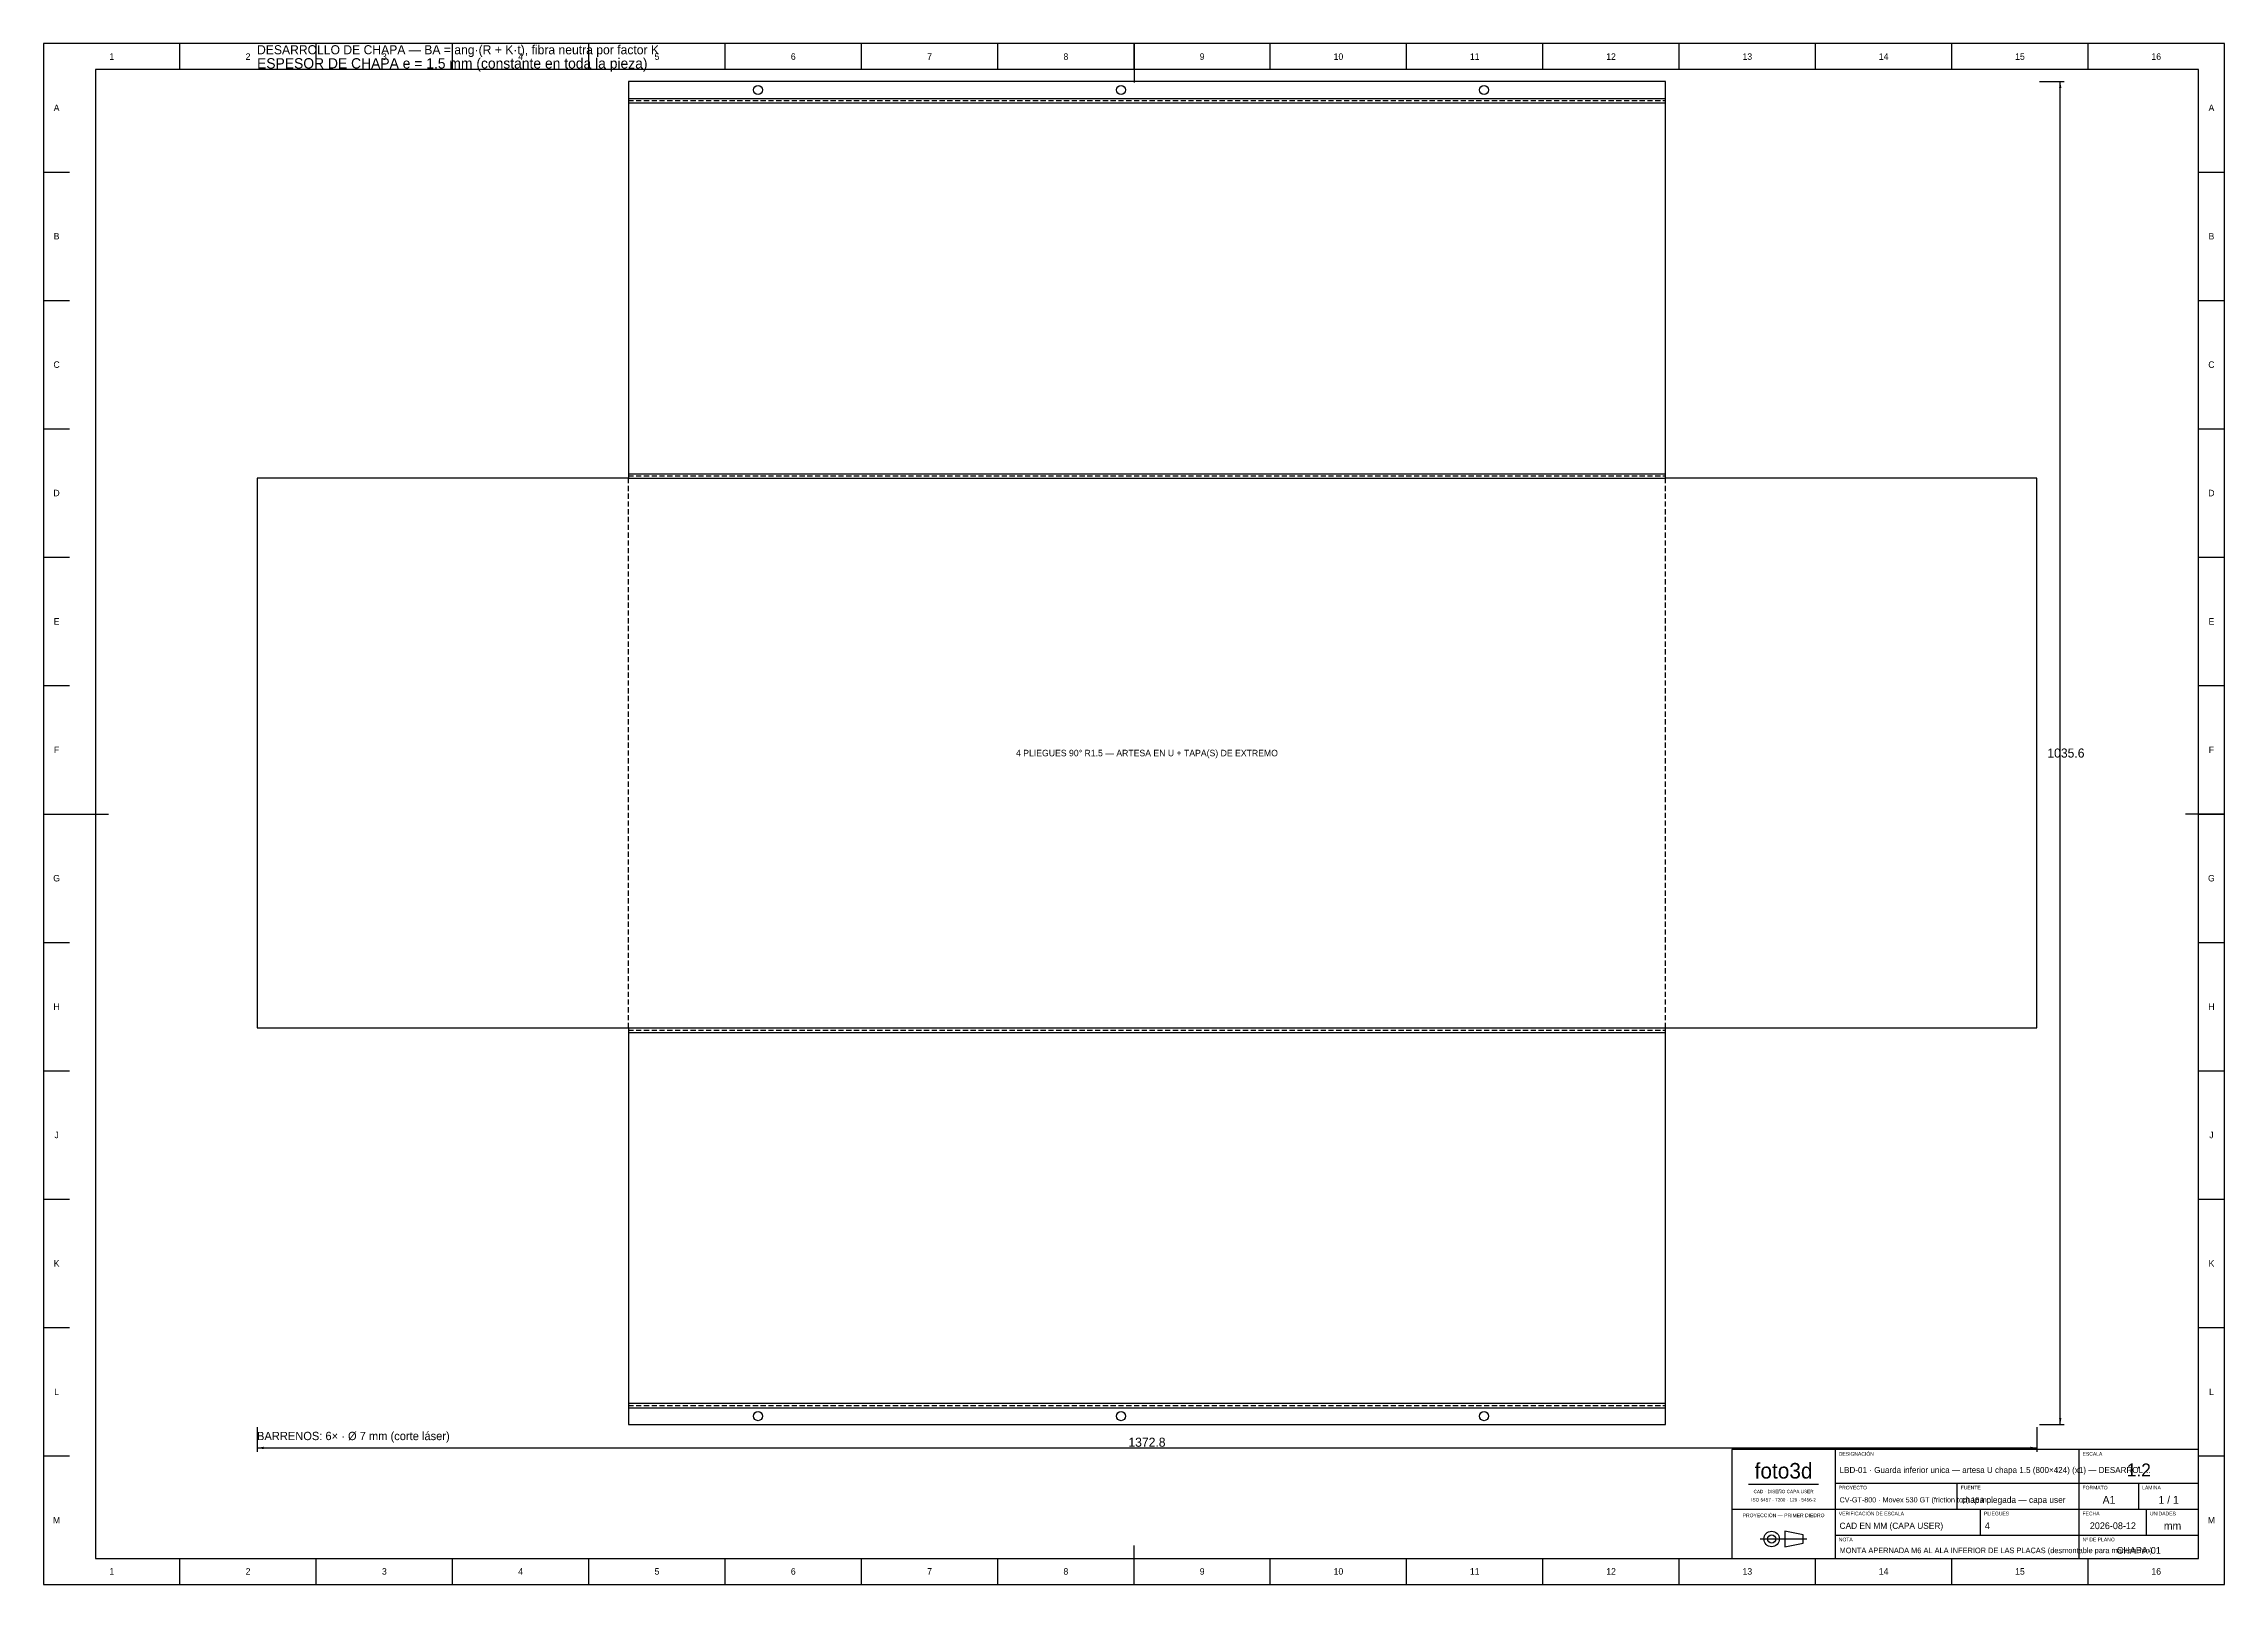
# Model space of a CAD drawing. Extents: x 0 to 1682, y 0 to 1188.
import ezdxf
from ezdxf.enums import TextEntityAlignment as Align

# ---------------------------------------------------------------- set-up
doc = ezdxf.new("R2010")
doc.units = 0
doc.linetypes.add('DASHED', pattern=[6, 4, -2])
for name, color, linetype in [('COTAS', 7, 'CONTINUOUS'), ('FINA', 7, 'CONTINUOUS'), ('NORMA', 7, 'CONTINUOUS'), ('PLIEGUE', 1, 'DASHED'), ('TEXTO', 7, 'CONTINUOUS'), ('VISIBLE', 7, 'CONTINUOUS')]:
    doc.layers.add(name, color=color, linetype=linetype)

msp = doc.modelspace()

# ---------------------------------------------------------------- linework, layer by layer
at = {"layer": 'COTAS'}
for p, q in [((1539.39, 1158.785), (1558.39, 1158.785)), ((1555.39, 123.215), (1555.39, 1158.785)), ((164.61, 121.215), (164.61, 102.215)), ((1537.39, 121.215), (1537.39, 102.215)), ((1539.39, 123.215), (1558.39, 123.215)), ((164.61, 105.215), (1537.39, 105.215))]:
    msp.add_line(p, q, dxfattribs=at)
for points in [[(1555.39, 1158.785), (1556.29, 1153.785), (1554.49, 1153.785)], [(1555.39, 123.215), (1556.29, 128.215), (1554.49, 128.215)], [(164.61, 105.215), (169.61, 106.115), (169.61, 104.315)], [(1537.39, 105.215), (1532.39, 106.115), (1532.39, 104.315)]]:
    msp.add_solid(points, dxfattribs=at)
at = {"layer": 'FINA'}
for p, q in [((1682, 1188), (0, 1188)), ((0, 1188), (0, 0)), ((105.125, 1168), (105.125, 1188)), ((210.25, 1168), (210.25, 1188)), ((315.375, 1168), (315.375, 1188)), ((420.5, 1168), (420.5, 1188)), ((525.625, 1168), (525.625, 1188)), ((630.75, 1168), (630.75, 1188)), ((735.875, 1168), (735.875, 1188)), ((841, 1168), (841, 1188)), ((946.125, 1168), (946.125, 1188)), ((1051.25, 1168), (1051.25, 1188)), ((1156.375, 1168), (1156.375, 1188)), ((1261.5, 1168), (1261.5, 1188)), ((1366.625, 1168), (1366.625, 1188)), ((1471.75, 1168), (1471.75, 1188)), ((1576.875, 1168), (1576.875, 1188)), ((1682, 0), (1682, 1188)), ((451, 1145.785), (1251, 1145.785)), ((451, 1142.395), (1251, 1142.395)), ((0, 1089), (20, 1089)), ((1662, 1089), (1682, 1089)), ((0, 990), (20, 990)), ((1662, 990), (1682, 990)), ((0, 891), (20, 891)), ((1662, 891), (1682, 891)), ((451, 856.395), (1251, 856.395)), ((451, 853.005), (1251, 853.005)), ((0, 792), (20, 792)), ((1662, 792), (1682, 792)), ((0, 693), (20, 693)), ((1662, 693), (1682, 693)), ((0, 594), (20, 594)), ((1662, 594), (1682, 594)), ((0, 495), (20, 495)), ((1662, 495), (1682, 495)), ((451, 429.005), (1251, 429.005)), ((451, 425.605), (1251, 425.605)), ((0, 396), (20, 396)), ((1662, 396), (1682, 396)), ((0, 297), (20, 297)), ((1662, 297), (1682, 297)), ((0, 198), (20, 198)), ((1662, 198), (1682, 198)), ((451, 139.605), (1251, 139.605)), ((451, 136.215), (1251, 136.215)), ((0, 99), (20, 99)), ((1662, 99), (1682, 99)), ((1315, 77.2), (1369, 77.2)), ((1382, 78), (1570, 78)), ((1476, 58), (1476, 78)), ((1570, 78), (1662, 78)), ((1616, 58), (1616, 78)), ((1302, 58), (1382, 58)), ((1382, 58), (1570, 58)), ((1494, 38), (1494, 58)), ((1570, 58), (1662, 58)), ((1622, 38), (1622, 58)), ((1324.06, 35), (1359.94, 35)), ((1382, 38), (1570, 38)), ((1570, 38), (1662, 38)), ((105.125, 0), (105.125, 20)), ((210.25, 0), (210.25, 20)), ((315.375, 0), (315.375, 20)), ((420.5, 0), (420.5, 20)), ((525.625, 0), (525.625, 20)), ((630.75, 0), (630.75, 20)), ((735.875, 0), (735.875, 20)), ((841, 0), (841, 20)), ((946.125, 0), (946.125, 20)), ((1051.25, 0), (1051.25, 20)), ((1156.375, 0), (1156.375, 20)), ((1261.5, 0), (1261.5, 20)), ((1366.625, 0), (1366.625, 20)), ((1471.75, 0), (1471.75, 20)), ((1576.875, 0), (1576.875, 20)), ((0, 0), (1682, 0))]:
    msp.add_line(p, q, dxfattribs=at)
at = {"layer": 'NORMA'}
for p, q in [((841, 1188), (841, 1158)), ((1662, 1168), (40, 1168)), ((40, 1168), (40, 20)), ((1662, 20), (1662, 1168)), ((0, 594), (50, 594)), ((1682, 594), (1652, 594)), ((1662, 104), (1302, 104)), ((1302, 104), (1302, 20)), ((1382, 20), (1382, 104)), ((1570, 20), (1570, 104)), ((1662, 20), (1662, 104)), ((40, 20), (1662, 20)), ((841, 0), (841, 30)), ((1302, 20), (1662, 20))]:
    msp.add_line(p, q, dxfattribs=at)
at = {"layer": 'PLIEGUE'}
for p, q in [((451, 1144.095), (1251, 1144.095)), ((451, 854.695), (1251, 854.695)), ((451, 429.005), (451, 853.005)), ((1251, 429.005), (1251, 853.005)), ((451, 427.305), (1251, 427.305)), ((451, 137.915), (1251, 137.915))]:
    msp.add_line(p, q, dxfattribs=at)
at = {"layer": 'TEXTO'}
for p, q in [((1357.18, 38.22), (1342.92, 40.98)), ((1342.92, 40.98), (1342.92, 29.02)), ((1357.18, 31.78), (1357.18, 38.22)), ((1342.92, 29.02), (1357.18, 31.78))]:
    msp.add_line(p, q, dxfattribs=at)
for radius in [5.98, 3.22]:
    msp.add_circle((1332.8, 35), radius, dxfattribs=at)
at = {"layer": 'VISIBLE'}
for p, q in [((1251, 1158.785), (451, 1158.785)), ((451, 1158.785), (451, 853.005)), ((1251, 853.005), (1251, 1158.785)), ((451, 853.005), (164.61, 853.005)), ((164.61, 853.005), (164.61, 429.005)), ((1537.39, 853.005), (1251, 853.005)), ((1537.39, 429.005), (1537.39, 853.005)), ((164.61, 429.005), (451, 429.005)), ((451, 429.005), (451, 123.215)), ((1251, 123.215), (1251, 429.005)), ((1251, 429.005), (1537.39, 429.005)), ((451, 123.215), (1251, 123.215)), ((451, 123.215), (451, 123.215))]:
    msp.add_line(p, q, dxfattribs=at)
for centre in [(551, 1152.285), (831, 1152.285), (1111, 1152.285), (551, 129.715), (831, 129.715), (1111, 129.715)]:
    msp.add_circle(centre, 3.5, dxfattribs=at)

# ---------------------------------------------------------------- texts
at = {"layer": 'COTAS'}
for s, p in [('1035.6', (1559.79, 641)), ('1372.8', (851, 109.615))]:
    msp.add_text(s, height=7, dxfattribs=at).set_placement(p, align=Align.MIDDLE_CENTER)
at = {"layer": 'TEXTO'}
for s, height, p in [('1', 5, (52.5625, 1178)), ('2', 5, (157.6875, 1178)), ('3', 5, (262.8125, 1178)), ('4', 5, (367.9375, 1178)), ('5', 5, (473.0625, 1178)), ('6', 5, (578.1875, 1178)), ('7', 5, (683.3125, 1178)), ('8', 5, (788.4375, 1178)), ('9', 5, (893.5625, 1178)), ('10', 5, (998.6875, 1178)), ('11', 5, (1103.8125, 1178)), ('12', 5, (1208.9375, 1178)), ('13', 5, (1314.0625, 1178)), ('14', 5, (1419.1875, 1178)), ('15', 5, (1524.3125, 1178)), ('16', 5, (1629.4375, 1178)), ('A', 5, (10, 1138.5)), ('A', 5, (1672, 1138.5)), ('B', 5, (10, 1039.5)), ('B', 5, (1672, 1039.5)), ('C', 5, (10, 940.5)), ('C', 5, (1672, 940.5)), ('D', 5, (10, 841.5)), ('D', 5, (1672, 841.5)), ('E', 5, (10, 742.5)), ('E', 5, (1672, 742.5)), ('F', 5, (10, 643.5)), ('4 PLIEGUES 90° R1.5 — ARTESA EN U + TAPA(S) DE EXTREMO', 5, (851, 641.005)), ('F', 5, (1672, 643.5)), ('G', 5, (10, 544.5)), ('G', 5, (1672, 544.5)), ('H', 5, (10, 445.5)), ('H', 5, (1672, 445.5)), ('J', 5, (10, 346.5)), ('J', 5, (1672, 346.5)), ('K', 5, (10, 247.5)), ('K', 5, (1672, 247.5)), ('L', 5, (10, 148.5)), ('L', 5, (1672, 148.5)), ('foto3d', 12, (1342, 87.6)), ('1:2', 10, (1616, 88.2)), ('CAD · DISEÑO CAPA USER', 2.6, (1342, 71.6)), ('A1', 6, (1593, 65.2)), ('1 / 1', 6, (1639, 65.2)), ('M', 5, (10, 49.5)), ('PROYECCIÓN — PRIMER DIEDRO', 2.8, (1342, 53.2)), ('ISO 5457 · 7200 · 129 · 5456-2', 2.6, (1342, 65.2)), ('M', 5, (1672, 49.5)), ('2026-08-12', 5.2, (1596, 45.2)), ('mm', 6, (1642, 45.2)), ('CHAPA-01', 5.2, (1616, 26.2)), ('1', 5, (52.5625, 10)), ('2', 5, (157.6875, 10)), ('3', 5, (262.8125, 10)), ('4', 5, (367.9375, 10)), ('5', 5, (473.0625, 10)), ('6', 5, (578.1875, 10)), ('7', 5, (683.3125, 10)), ('8', 5, (788.4375, 10)), ('9', 5, (893.5625, 10)), ('10', 5, (998.6875, 10)), ('11', 5, (1103.8125, 10)), ('12', 5, (1208.9375, 10)), ('13', 5, (1314.0625, 10)), ('14', 5, (1419.1875, 10)), ('15', 5, (1524.3125, 10)), ('16', 5, (1629.4375, 10))]:
    msp.add_text(s, height=height, dxfattribs=at).set_placement(p, align=Align.MIDDLE_CENTER)
for s, height, p in [('DESARROLLO DE CHAPA — BA = ang·(R + K·t), fibra neutra por factor K', 7, (164.61, 1179.785)), ('ESPESOR DE CHAPA e = 1.5 mm (constante en toda la pieza)', 8, (164.61, 1168.785)), ('BARRENOS: 6× · Ø 7 mm (corte láser)', 6.4, (164.61, 111.215)), ('DESIGNACIÓN', 2.8, (1384.6, 99.2)), ('ESCALA', 2.8, (1572.6, 99.2)), ('PROYECTO', 2.8, (1384.6, 73.2)), ('FUENTE', 2.8, (1478.6, 73.2)), ('FORMATO', 2.8, (1572.6, 73.2)), ('LÁMINA', 2.8, (1618.6, 73.2)), ('VERIFICACIÓN DE ESCALA', 2.8, (1384.6, 53.2)), ('PLIEGUES', 2.8, (1496.6, 53.2)), ('FECHA', 2.8, (1572.6, 53.2)), ('UNIDADES', 2.8, (1624.6, 53.2)), ('NOTA', 2.8, (1384.6, 33.2)), ('Nº DE PLANO', 2.8, (1572.6, 33.2))]:
    msp.add_text(s, height=height, dxfattribs=at).set_placement(p)
for s, height, p in [('LBD-01 · Guarda inferior unica — artesa U chapa 1.5 (800×424) (x1) — DESARROL…', 4.6627, (1385.2, 88.2)), ('CV-GT-800 · Movex 530 GT (friction top) 18 in…', 4, (1385.2, 65.2)), ('chapa plegada — capa user', 4.8, (1479.2, 65.2)), ('CAD EN MM (CAPA USER)', 4.8, (1385.2, 45.2)), ('4', 5.2, (1497.2, 45.2)), ('MONTA APERNADA M6 AL ALA INFERIOR DE LAS PLACAS (desmontable para mantención)', 4.2702, (1385.2, 26.2))]:
    msp.add_text(s, height=height, dxfattribs=at).set_placement(p, align=Align.MIDDLE_LEFT)

doc.saveas('drawing.dxf')
